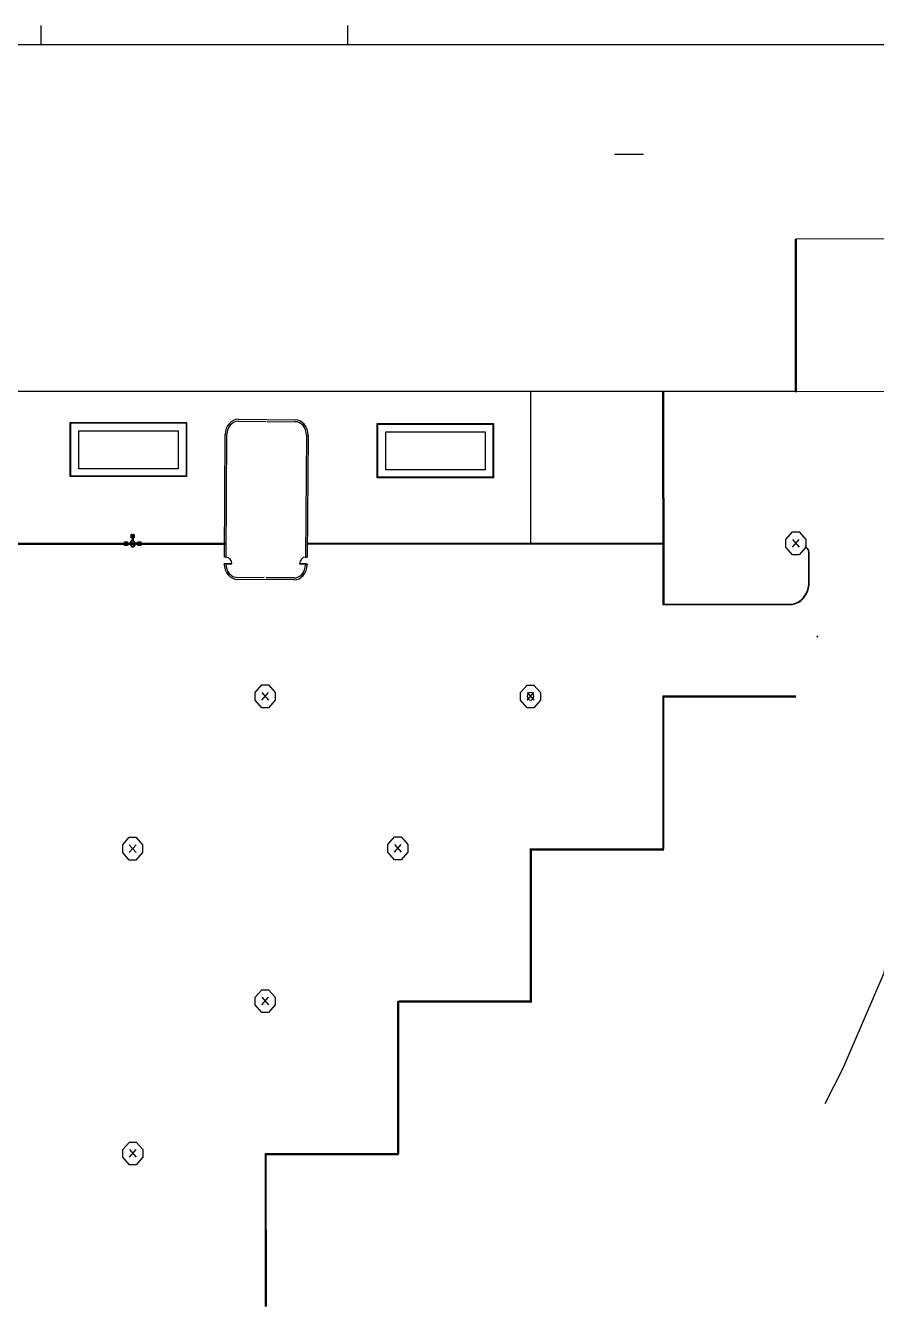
# Model space of a CAD drawing. Extents: x 0 to 5952, y 0 to 1070.
# Drawn here: x 930 to 1354, y 385 to 1024 of the extents above; entities that cross this region are included whole.
import ezdxf

# ---------------------------------------------------------------- set-up
doc = ezdxf.new("R2010")
doc.units = 0

msp = doc.modelspace()

# ---------------------------------------------------------------- linework, layer by layer
at = {"layer": 'ARQ - Vista', "color": 13}
for points in [[(979.639493, 764.526969), (979.639493, 766.274778), (981.16021, 766.274778), (981.16021, 764.526969), (979.639493, 764.526969)], [(979.98599, 766.085733), (979.870262, 766.162436), (979.754586, 766.085628), (979.754639, 765.93209), (979.870394, 765.855387), (979.98607, 765.932169), (979.98599, 766.085733)], [(980.812468, 766.086183), (980.928144, 766.162992), (981.043873, 766.086289), (981.043952, 765.932725), (980.92825, 765.855917), (980.812521, 765.932593), (980.812468, 766.086183)], [(982.221479, 765.682218), (983.445995, 767.109722)], [(983.937352, 763.889906), (985.005553, 765.11863), (985.005315, 765.688568), (983.936188, 766.916259), (983.440307, 766.915995), (982.372132, 765.687245), (982.372344, 765.117333), (983.441471, 763.889642), (983.937352, 763.889906)], [(983.896236, 764.003836), (984.906361, 765.165805), (984.906176, 765.641287), (983.895151, 766.802251), (983.481423, 766.802012), (982.471351, 765.64007), (982.47151, 765.164561), (983.482534, 764.00365), (983.896236, 764.003836)], [(982.926698, 770.056913), (984.447389, 770.056913), (984.447389, 768.309157), (982.926698, 768.309157), (982.926698, 770.056913)], [(983.225068, 769.658107), (983.291823, 769.791165), (983.224989, 769.924092), (983.091401, 769.924039), (983.024647, 769.791007), (983.091481, 769.658054), (983.225068, 769.658107)], [(983.225439, 768.708254), (983.292273, 768.575327), (983.225492, 768.442321), (983.091904, 768.442215), (983.02507, 768.575195), (983.091824, 768.708201), (983.225439, 768.708254)], [(983.22102, 769.79106), (983.158208, 769.863105), (983.095396, 769.79106), (983.158208, 769.71904), (983.22102, 769.79106), (983.22102, 769.79106)], [(983.221497, 768.575274), (983.158711, 768.645838), (983.095899, 768.575274), (983.158711, 768.504736), (983.221497, 768.575274), (983.221497, 768.575274)], [(983.358551, 768.305982), (983.358551, 770.055219)], [(983.445995, 768.305982), (983.445995, 770.055219)], [(983.445995, 768.305982), (983.445995, 766.91872)], [(983.970796, 766.91872), (983.445995, 766.91872)], [(983.708409, 768.305982), (983.708409, 770.055219)], [(983.970796, 768.305982), (983.970796, 770.055219)], [(983.970796, 768.305982), (983.970796, 770.055219)], [(983.970796, 768.305982), (983.970796, 766.91872)], [(985.195392, 765.692272), (983.970796, 767.109722)], [(984.282951, 769.658689), (984.349679, 769.791668), (984.282845, 769.924674), (984.149257, 769.924542), (984.082503, 769.791562), (984.14931, 769.658609), (984.282951, 769.658689)], [(984.283348, 768.708809), (984.350155, 768.575856), (984.283427, 768.442824), (984.149813, 768.442745), (984.082979, 768.575724), (984.149707, 768.70873), (984.283348, 768.708809)], [(984.278903, 769.791615), (984.216117, 769.862338), (984.153305, 769.791615), (984.216117, 769.720892), (984.278903, 769.791615), (984.278903, 769.791615)], [(984.279352, 768.57575), (984.21654, 768.647796), (984.153728, 768.57575), (984.21654, 768.503731), (984.279352, 768.57575), (984.279352, 768.57575)], [(987.738193, 766.278905), (987.738193, 764.531123), (986.217476, 764.531123), (986.217476, 766.278905), (987.738193, 766.278905)], [(986.564767, 765.935556), (986.449065, 765.858748), (986.33331, 765.935477), (986.333257, 766.088988), (986.448959, 766.165823), (986.564714, 766.089094), (986.564767, 765.935556)], [(987.391219, 765.935979), (987.506974, 765.859277), (987.622623, 765.936059), (987.622544, 766.089649), (987.506815, 766.166325), (987.391166, 766.089517), (987.391219, 765.935979)], [(981.171851, 765.762651), (979.597424, 765.762651)], [(981.171851, 765.682218), (979.597424, 765.682218)], [(981.171851, 765.400781), (979.597424, 765.400781)], [(981.171851, 765.119291), (979.597424, 765.119291)], [(981.171851, 765.038858), (979.597424, 765.038858)], [(979.986467, 764.869922), (979.870738, 764.946598), (979.75501, 764.869816), (979.755115, 764.716278), (979.870844, 764.639576), (979.98652, 764.716384), (979.986467, 764.869922)], [(979.933127, 766.008925), (979.870341, 766.079674), (979.807529, 766.008925), (979.870341, 765.938202), (979.933127, 766.008925), (979.933127, 766.008925)], [(979.933603, 764.793087), (979.870791, 764.865133), (979.807979, 764.793087), (979.870791, 764.721067), (979.933603, 764.793087), (979.933603, 764.793087)], [(980.812918, 764.870318), (980.928594, 764.94718), (981.044349, 764.870451), (981.044402, 764.716887), (980.928726, 764.640078), (980.812998, 764.716754), (980.812918, 764.870318)], [(980.991009, 766.009428), (980.928197, 766.080918), (980.865385, 766.009428), (980.928197, 765.937964), (980.991009, 766.009428), (980.991009, 766.009428)], [(980.991459, 764.793589), (980.928673, 764.864339), (980.865861, 764.793589), (980.928673, 764.722866), (980.991459, 764.793589), (980.991459, 764.793589)], [(981.171851, 765.682218), (982.396421, 765.682218)], [(981.171851, 765.119291), (982.396421, 765.119291)], [(982.221479, 765.119291), (983.445995, 763.701788)], [(983.93677, 765.40295), (983.863957, 765.604034), (983.68883, 765.687271), (983.513702, 765.604034), (983.440889, 765.40295), (983.513702, 765.201867), (983.68883, 765.11863), (983.863957, 765.201867), (983.93677, 765.40295), (983.93677, 765.40295)], [(985.195392, 765.119291), (983.970796, 763.701788)], [(986.245019, 765.692272), (985.020423, 765.692272)], [(985.020423, 765.119291), (985.020423, 765.692272)], [(986.245019, 765.119291), (985.020423, 765.119291)], [(986.245019, 765.762651), (987.731922, 765.762651)], [(986.245019, 765.692272), (987.731922, 765.692272)], [(986.245019, 765.400781), (987.731922, 765.400781)], [(986.245019, 765.119291), (987.731922, 765.119291)], [(986.245019, 765.038858), (987.731922, 765.048647)], [(986.565191, 764.719718), (986.449515, 764.642909), (986.333813, 764.719612), (986.333786, 764.873176), (986.449409, 764.949958), (986.565138, 764.873255), (986.565191, 764.719718)], [(986.511824, 766.012259), (986.480418, 766.07478), (986.417606, 766.07478), (986.3862, 766.012259), (986.417606, 765.949738), (986.480418, 765.949738), (986.511824, 766.012259), (986.511824, 766.012259)], [(986.512301, 764.79642), (986.449489, 764.868466), (986.386677, 764.79642), (986.449489, 764.724401), (986.512301, 764.79642), (986.512301, 764.79642)], [(987.391669, 764.720115), (987.507424, 764.643412), (987.623099, 764.720221), (987.623046, 764.873758), (987.507291, 764.950461), (987.391589, 764.873679), (987.391669, 764.720115)], [(987.569733, 766.012788), (987.506921, 766.084834), (987.444083, 766.012788), (987.506921, 765.940742), (987.569733, 766.012788), (987.569733, 766.012788)], [(987.570209, 764.796976), (987.538803, 764.859523), (987.475965, 764.859523), (987.444532, 764.796976), (987.475965, 764.734455), (987.538803, 764.734455), (987.570209, 764.796976), (987.570209, 764.796976)]]:
    msp.add_lwpolyline(points, dxfattribs=at)
at = {"layer": 'ARQ_MARGEM PRANCHA', "color": 210}
msp.add_lwpolyline([(2458.854069, 1014.147456), (20.774632, 1014.147456)], dxfattribs=at)
at = {"layer": 'ARQ_VISTA', "color": 252}
for points in [[(938.137665, 1014.147456), (938.137665, 1023.647336)], [(1091.031528, 1014.147456), (1091.031528, 1023.647336)]]:
    msp.add_lwpolyline(points, dxfattribs=at)
at = {"layer": 'ESTANDES', "color": 170}
for points in [[(1312.623019, 771.27074), (1315.928825, 771.27074), (1319.234816, 767.471249), (1319.234816, 763.67181), (1315.928825, 759.872293), (1312.623019, 759.872293), (1309.31716, 763.67181), (1309.31716, 767.471249), (1312.623019, 771.27074)], [(1312.587618, 767.471619), (1315.911362, 763.671705)], [(1312.587618, 763.671705), (1315.911362, 767.471619)], [(1234.91613, 765.34043), (1234.91613, 765.34043)], [(1234.91613, 765.34043), (1248.123822, 765.34043)], [(1325.200369, 719.061238), (1325.004736, 719.28489), (1324.80913, 719.061238), (1325.004736, 718.837586), (1325.200369, 719.061238), (1325.200369, 719.061238)], [(1325.200369, 719.061238), (1325.004736, 719.28489), (1324.80913, 719.061238), (1325.004736, 718.837586), (1325.200369, 719.061238), (1325.200369, 719.061238)], [(1048.153366, 695.045039), (1051.459225, 695.045039), (1054.76511, 691.245548), (1054.76511, 687.44603), (1051.459225, 683.646565), (1048.153366, 683.646565), (1044.847481, 687.44603), (1044.847481, 691.245548), (1048.153366, 695.045039)], [(1048.172231, 691.241209), (1051.496029, 687.441215)], [(1048.172231, 687.441215), (1051.496029, 691.241209)], [(1180.420075, 694.931454), (1183.725987, 694.931454), (1187.031845, 691.131936), (1187.031845, 687.332418), (1183.725987, 683.532953), (1180.420075, 683.532953), (1177.114216, 687.332418), (1177.114216, 691.131936), (1180.420075, 694.931454)], [(1183.694131, 689.345789), (1183.56258, 690.083129), (1183.207959, 690.684844), (1182.683212, 691.090317), (1182.041201, 691.23896), (1181.399191, 691.090317), (1180.874417, 690.684844), (1180.519796, 690.083129), (1180.388272, 689.345789), (1180.519796, 688.608449), (1180.874417, 688.006734), (1181.399191, 687.601261), (1182.041201, 687.452618), (1182.683212, 687.601261), (1183.207959, 688.006734), (1183.56258, 688.608449), (1183.694131, 689.345789), (1183.694131, 689.345789)], [(1180.423647, 691.130613), (1183.747444, 687.330672)], [(1180.423647, 687.330672), (1183.747444, 691.130613)], [(982.035927, 619.055293), (985.341785, 619.055293), (988.647697, 615.255802), (988.647697, 611.456311), (985.341785, 607.656846), (982.035927, 607.656846), (978.730068, 611.456311), (978.730068, 615.255802), (982.035927, 619.055293)], [(982.046536, 615.252019), (985.370334, 611.452051)], [(982.046536, 611.452051), (985.370334, 615.252019)], [(1114.273187, 619.184807), (1117.579046, 619.184807), (1120.884931, 615.385316), (1120.884931, 611.585851), (1117.579046, 607.786359), (1114.273187, 607.786359), (1110.967275, 611.585851), (1110.967275, 615.385316), (1114.273187, 619.184807)], [(1114.297926, 615.382723), (1117.62175, 611.582729)], [(1114.297926, 611.582729), (1117.62175, 615.382723)], [(1048.151673, 543.068347), (1051.457558, 543.068347), (1054.763417, 539.268842), (1054.763417, 535.469364), (1051.457558, 531.669884), (1048.151673, 531.669884), (1044.845814, 535.469364), (1044.845814, 539.268842), (1048.151673, 543.068347)], [(1048.172231, 539.272901), (1051.496029, 535.472926)], [(1048.172231, 535.472926), (1051.496029, 539.272901)], [(982.096252, 467.132415), (985.402137, 467.132415), (988.708022, 463.332961), (988.708022, 459.533401), (985.402137, 455.733941), (982.096252, 455.733941), (978.790393, 459.533401), (978.790393, 463.332961), (982.096252, 467.132415)], [(982.133981, 463.333963), (985.370334, 459.534001)], [(982.133981, 459.534001), (985.370334, 463.333963)]]:
    msp.add_lwpolyline(points, dxfattribs=at)
at = {"layer": 'MALHA', "color": 7}
msp.add_lwpolyline([(1238.377431, 959.358614), (1223.820418, 959.358614)], dxfattribs=at)
at = {"layer": 'MALHA', "color": 9}
for points in [[(772.123633, 765.34043), (1030.32878, 765.34043)], [(1049.834156, 537.372928), (1049.834156, 537.362768)], [(1049.834156, 537.362855), (1049.834156, 537.362855)]]:
    msp.add_lwpolyline(points, dxfattribs=at)
at = {"layer": 'PAVILHÃ\x83O', "color": 7}
for points in [[(1314.215623, 917.268724), (1314.215623, 841.210028), (785.310396, 841.210028), (785.310396, 841.210028)], [(1313.98705, 917.268512), (1313.98705, 840.987831)], [(1391.920925, 917.308729), (1314.24949, 917.268512)], [(1314.424379, 917.268512), (1314.51185, 840.987831)], [(1181.998101, 841.229105), (1181.998101, 765.521378)], [(1247.861435, 841.239159), (1248.123822, 841.239159)], [(1247.879612, 841.210028), (1247.920649, 735.04221)], [(1248.168087, 735.042342), (1248.128214, 841.210028)], [(1248.375493, 841.210028), (1248.416451, 735.042422)], [(1314.24949, 841.20897), (1492.334063, 841.440189)], [(1010.543052, 798.810232), (952.635781, 798.810232), (952.635781, 825.856991), (1010.543052, 825.856991), (1010.543052, 798.810232)], [(1010.302069, 799.087277), (952.876763, 799.087277), (952.876763, 825.579999), (1010.302069, 825.579999), (1010.302069, 799.087277)], [(1036.475334, 827.399722), (1035.141862, 827.256688), (1033.897952, 826.824492), (1032.770378, 826.133454), (1031.785918, 825.213896), (1030.97132, 824.096165), (1030.353439, 822.810609), (1029.958999, 821.387523), (1029.814801, 819.857254)], [(1036.469249, 826.449869), (1035.334505, 826.330595), (1034.252096, 825.962613), (1033.252449, 825.360104), (1032.36599, 824.537304), (1031.636984, 823.530777), (1031.098002, 822.390927), (1030.761823, 821.152467), (1030.641226, 819.850243)], [(1036.451575, 827.396414), (1064.616223, 827.165195)], [(1036.451575, 826.451456), (1050.271485, 826.330833)], [(1050.796312, 826.330833), (1064.528726, 826.210209)], [(1070.310579, 819.512344), (1070.201703, 820.85333), (1069.872641, 822.104252), (1069.346544, 823.238228), (1068.646484, 824.228271), (1067.795558, 825.047446), (1066.816813, 825.668846), (1065.733398, 826.065509), (1064.56836, 826.210553)], [(1071.137056, 819.505306), (1071.018444, 820.995755), (1070.652526, 822.417518), (1070.053404, 823.730564), (1069.235207, 824.894941), (1068.234343, 825.852467), (1067.100869, 826.560411), (1065.869394, 827.001974), (1064.574446, 827.160353)], [(1163.548093, 798.257809), (1105.64077, 798.257809), (1105.64077, 825.304568), (1163.548093, 825.304568), (1163.548093, 798.257809)], [(1163.307085, 798.534801), (1105.881779, 798.534801), (1105.881779, 825.027576), (1163.307085, 825.027576), (1163.307085, 798.534801)], [(1006.4608, 802.730267), (956.872681, 802.730267), (956.872681, 821.727671), (1006.4608, 821.727671), (1006.4608, 802.730267)], [(1029.454121, 758.69556), (1029.804006, 819.856831)], [(1030.241362, 758.705587), (1030.678665, 819.84675)], [(1070.301609, 819.515069), (1069.864306, 758.725722)], [(1071.176294, 819.504962), (1070.738965, 758.715668)], [(1159.465816, 802.177818), (1109.877723, 802.177818), (1109.877723, 821.175248), (1159.465816, 821.175248), (1159.465816, 802.177818)], [(771.773907, 765.574136), (1030.301396, 765.705924)], [(771.773907, 765.004197), (1030.297824, 765.135986)], [(1070.765714, 765.156888), (1248.404835, 765.247429)], [(1070.769604, 765.7268), (1248.40465, 765.817393)], [(1248.211267, 735.041257), (1248.123822, 760.605611)], [(1248.211267, 735.041257), (1248.123822, 760.605611)], [(1318.916231, 763.730998), (1318.851832, 763.659666), (1318.888397, 763.565871)], [(1320.693594, 761.03024), (1320.572071, 761.919821), (1320.199671, 762.682482), (1319.622906, 763.252923), (1318.888239, 763.565871)], [(1320.887666, 761.033389), (1320.729366, 761.976759), (1320.317172, 762.783023), (1319.697386, 763.388892), (1318.916231, 763.730998)], [(1320.72209, 744.611516), (1320.72209, 761.02778)], [(1320.897032, 744.611516), (1320.897032, 761.02778)], [(1030.241362, 755.277597), (1029.36665, 755.277597)], [(1029.36665, 755.267517), (1029.36665, 755.277306)], [(1029.398321, 755.267781), (1029.522781, 753.735237), (1029.898806, 752.305589), (1030.500071, 751.009635), (1031.300144, 749.878173), (1032.272645, 748.941972), (1033.391196, 748.231805), (1034.629391, 747.778442), (1035.960852, 747.612707)], [(1030.241362, 758.705587), (1029.454121, 758.695798)], [(1033.200141, 755.398035), (1032.915952, 756.674886), (1032.269205, 757.713295), (1031.343773, 758.420049), (1030.223582, 758.702069)], [(1030.224772, 755.260743), (1030.333648, 753.919757), (1030.662684, 752.668809), (1031.188781, 751.534859), (1031.888867, 750.544816), (1032.739793, 749.725614), (1033.718538, 749.104214), (1034.801952, 748.707525), (1035.966991, 748.562507)], [(1033.200167, 755.284053), (1030.224878, 755.280878), (1030.224852, 755.394834), (1033.200141, 755.398009), (1033.200167, 755.284027)], [(1030.241362, 755.257489), (1030.241362, 755.277862)], [(1064.060017, 747.373365), (1065.393489, 747.516399), (1066.637399, 747.948595), (1067.764973, 748.639633), (1068.749459, 749.559165), (1069.564031, 750.676896), (1070.181938, 751.962452), (1070.576379, 753.385538), (1070.720576, 754.915806)], [(1064.066129, 748.323245), (1065.200872, 748.442519), (1066.283281, 748.810501), (1067.282929, 749.412983), (1068.169388, 750.235809), (1068.898393, 751.242336), (1069.437375, 752.382186), (1069.773554, 753.62062), (1069.894151, 754.922871)], [(1069.895263, 758.722362), (1068.775283, 758.439205), (1067.85038, 757.731499), (1067.204401, 756.692428), (1066.921217, 755.41526)], [(1066.921297, 755.301277), (1069.896559, 755.304452), (1069.896533, 755.418461), (1066.921217, 755.418461), (1066.921297, 755.304479)], [(1069.864306, 758.725722), (1070.738965, 758.715933)], [(1069.864306, 755.30776), (1069.864306, 754.925728)], [(1069.864306, 755.30776), (1070.738965, 755.29797)], [(1070.738965, 755.297706), (1070.738965, 754.915701)], [(1049.221885, 748.451726), (1035.926748, 748.562322)], [(1064.091396, 747.376038), (1035.926748, 747.617337)], [(1064.091396, 748.321049), (1050.271485, 748.441672)], [(1312.621458, 735.295866), (1314.185725, 735.733274), (1315.635296, 736.446961), (1316.948316, 737.410572), (1318.10293, 738.597676), (1319.07731, 739.981948), (1319.849601, 741.536929), (1320.397923, 743.236266), (1320.700473, 745.053581)], [(1312.651514, 735.075203), (1314.247373, 735.521423), (1315.726234, 736.249529), (1317.065791, 737.232613), (1318.243741, 738.443715), (1319.237806, 739.855901), (1320.025681, 741.442314), (1320.585115, 743.175994), (1320.893778, 745.030007)], [(1247.948853, 735.222259), (1312.675062, 735.252395)], [(1247.948853, 735.041257), (1312.675062, 735.071473)], [(1247.93819, 689.547957), (1247.967559, 613.268519)], [(1247.948853, 689.552349), (1314.336935, 689.582485)], [(1248.21378, 613.278944), (1248.185337, 689.548116)], [(1247.948853, 688.979289), (1314.336935, 689.009478)], [(1248.473706, 613.271615), (1248.473706, 688.979289)], [(1314.074521, 689.009478), (1314.074521, 689.301048)], [(1314.51185, 689.301048), (1314.51185, 689.301048)], [(1328.941361, 486.261102), (1337.692708, 503.563994), (1358.226995, 551.519123), (1362.158169, 575.534168), (1399.999041, 595.697324), (1456.077223, 623.74254), (1467.990707, 627.366771), (1479.998304, 627.313696), (1490.49963, 625.175733), (1517.838224, 609.263288), (1556.456838, 584.592432), (1586.082302, 557.44461), (1614.670707, 520.065329), (1642.473353, 486.261059)], [(1181.851998, 613.287119), (1181.881367, 537.242298)], [(1182.127482, 537.252744), (1182.099066, 613.380597)], [(1182.215562, 613.242378), (1248.463493, 613.276166)], [(1182.3478, 613.474735), (1182.377169, 537.250095)], [(1182.215562, 612.672467), (1248.470293, 612.706227)], [(1115.763848, 537.366319), (1115.793216, 461.218852)], [(1116.259703, 537.366319), (1116.289098, 461.226692)], [(1116.360509, 537.482272), (1182.608441, 537.51603)], [(1116.360509, 536.912337), (1182.615214, 536.946121)], [(1049.673925, 461.376581), (1049.703346, 385.198211)], [(1049.984122, 461.466857), (1116.232027, 461.501035)], [(1049.984122, 460.896863), (1116.238801, 460.931039)], [(1050.16978, 461.376581), (1050.199201, 385.20595)]]:
    msp.add_lwpolyline(points, dxfattribs=at)

doc.saveas('drawing.dxf')
